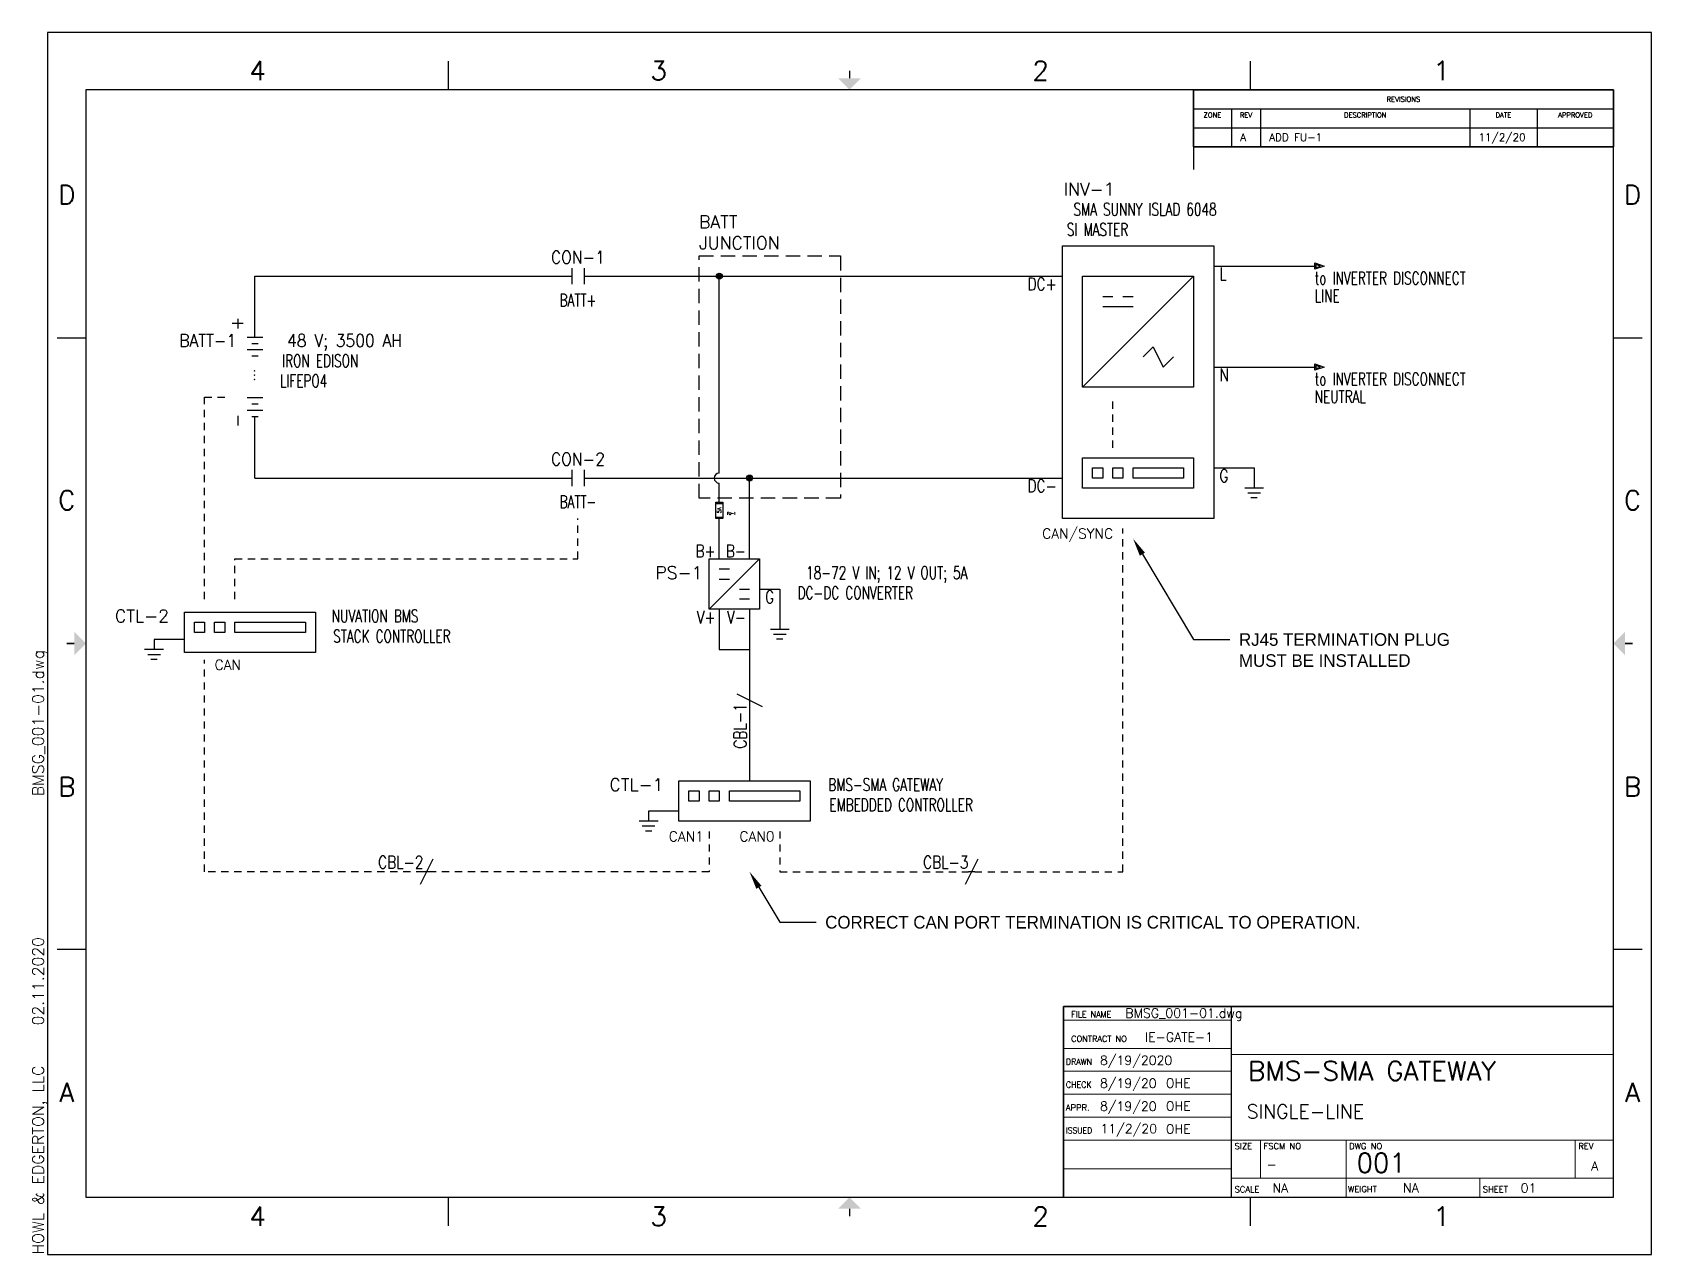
# Paper-space layout 'SINGLE LINE' of a CAD drawing. Header units: inches. Extents: x -0.2 to 21, y 0 to 16.
# The model-space entities are those that its viewports show. They can reach past a viewport. Long polylines and large blocks are cut down to what shows.
import ezdxf
from ezdxf import colors
from ezdxf.entities.mleader import LeaderData, LeaderLine
from ezdxf.enums import TextEntityAlignment as Align
from ezdxf.math import Vec2, Vec3

# ---------------------------------------------------------------- set-up
doc = ezdxf.new("R2010")
doc.units = ezdxf.units.IN
doc.header["$LTSCALE"] = 0.5
doc.header["$MEASUREMENT"] = 0
doc.linetypes.add('DASHED', pattern=[0.75, 0.5, -0.25])
doc.linetypes.add('DASHED2', pattern=[0.375, 0.25, -0.125])
for name, color, linetype in [('COMMS', 142, 'DASHED2'), ('DESC', 150, 'Continuous'), ('DESCCHILD', 20, 'Continuous'), ('MISC', 7, 'Continuous'), ('SYMS', 7, 'Continuous'), ('TAGS', 150, 'Continuous'), ('TERMS', 123, 'Continuous'), ('Title Block', 7, 'Continuous'), ('WIRES', 7, 'Continuous'), ('XREF', 7, 'Continuous')]:
    doc.layers.add(name, color=color, linetype=linetype)
doc.styles.add('ACANSTS', font='romans.shx', dxfattribs={"height": 1})
doc.styles.add('Roman', font='romans')
doc.styles.add('WD', font='romans.shx')

# ---------------------------------------------------------------- blocks, each defined once
blk = doc.blocks.new('*T3')
at = {"layer": 'Title Block', "color": 0, "lineweight": -2}
for p, q in [((0, 0), (0.5, 0)), ((0, 0), (0, -0.25)), ((0.5, 0), (0.88, 0)), ((0.88, 0), (3.62, 0)), ((3.62, 0), (4.5, 0)), ((4.5, 0), (5.5, 0)), ((5.5, 0), (5.5, -0.25)), ((0, -0.25), (0.5, -0.25)), ((0, -0.25), (0, -0.5)), ((0.5, -0.25), (0.88, -0.25)), ((0.5, -0.25), (0.5, -0.5)), ((0.88, -0.25), (3.62, -0.25)), ((0.88, -0.25), (0.88, -0.5)), ((3.62, -0.25), (4.5, -0.25)), ((3.62, -0.25), (3.62, -0.5)), ((4.5, -0.25), (5.5, -0.25)), ((4.5, -0.25), (4.5, -0.5)), ((5.5, -0.25), (5.5, -0.5)), ((0, -0.5), (0.5, -0.5)), ((0, -0.5), (0, -0.75)), ((0.5, -0.5), (0.88, -0.5)), ((0.5, -0.5), (0.5, -0.75)), ((0.88, -0.5), (3.62, -0.5)), ((0.88, -0.5), (0.88, -0.75)), ((3.62, -0.5), (4.5, -0.5)), ((3.62, -0.5), (3.62, -0.75)), ((4.5, -0.5), (5.5, -0.5)), ((4.5, -0.5), (4.5, -0.75)), ((5.5, -0.5), (5.5, -0.75)), ((0, -0.75), (0.5, -0.75)), ((0.5, -0.75), (0.88, -0.75)), ((0.88, -0.75), (3.62, -0.75)), ((3.62, -0.75), (4.5, -0.75)), ((4.5, -0.75), (5.5, -0.75))]:
    blk.add_line(p, q, dxfattribs=at)
at = {"layer": 'Title Block', "color": 0, "char_height": 0.065, "style": 'Roman'}
for s, insert, width, attachment_point in [('REVISIONS', (2.75, -0.125), 5.4, 5), ('ZONE', (0.25, -0.3), 0.4, 2), ('REV', (0.69, -0.3), 0.28, 2), ('DESCRIPTION', (2.25, -0.3), 2.64, 2), ('DATE', (4.06, -0.3), 0.78, 2), ('APPROVED', (5, -0.3), 0.9, 2)]:
    blk.add_mtext(s, dxfattribs=dict(at, insert=insert, width=width, attachment_point=attachment_point))
blk = doc.blocks.new('Title Block')
at = {"layer": 'Title Block'}
for p, q in [((21, 16), (0, 16)), ((0, 16), (0, 0)), ((21, 0), (21, 16)), ((5.25, 15.25), (5.25, 15.625)), ((15.75, 15.25), (15.75, 15.625)), ((20.5, 15.25), (0.5, 15.25)), ((0.5, 15.25), (0.5, 0.75)), ((15, 15.25), (15, 14.203)), ((20.5, 0.75), (20.5, 15.25)), ((0.125, 12), (0.5, 12)), ((20.5, 12), (20.875, 12)), ((0.125, 4), (0.5, 4)), ((20.5, 4), (20.875, 4)), ((15.5, 0.75), (15.5, 3.25)), ((0.5, 0.75), (20.5, 0.75)), ((5.25, 0.375), (5.25, 0.75)), ((15.75, 0.375), (15.75, 0.75)), ((0, 0), (21, 0))]:
    blk.add_line(p, q, dxfattribs=at)
at = {"layer": 'Title Block', "lineweight": 15}
for p, q in [((13.3, 3.07), (15.5, 3.07)), ((15.5, 2.7), (13.3, 2.7)), ((20.5, 2.62), (15.5, 2.62)), ((15.5, 2.4), (13.3, 2.4)), ((15.5, 2.1), (13.3, 2.1)), ((15.5, 1.8), (13.3, 1.8)), ((15.5, 1.5), (13.3, 1.5)), ((20.5, 1.5), (15.5, 1.5)), ((15.88, 1.5), (15.88, 1)), ((17, 1.5), (17, 0.75)), ((20, 1.5), (20, 1)), ((15.5, 1.125), (13.3, 1.125)), ((20.5, 1), (15.5, 1)), ((18.75, 0.75), (18.75, 1))]:
    blk.add_line(p, q, dxfattribs=at)
at = {"layer": 'Title Block', "const_width": 0.02}
for points in [[(10.5, 15.5), (10.5, 15.4)], [(0.25, 8), (0.35, 8)], [(20.75, 8), (20.65, 8)], [(10.5, 0.5), (10.5, 0.6)]]:
    blk.add_lwpolyline(points, dxfattribs=at)
at = {"layer": 'Title Block'}
blk.add_lwpolyline([(20.5, 3.25), (13.3, 3.25), (13.3, 0.75), (20.5, 0.75)], close=True, dxfattribs=at)
for points in [[(10.35, 15.4), (10.65, 15.4), (10.5, 15.25)], [(0.35, 7.85), (0.35, 8.15), (0.5, 8)], [(20.65, 7.85), (20.65, 8.15), (20.5, 8)], [(10.35, 0.6), (10.65, 0.6), (10.5, 0.75)]]:
    blk.add_solid(points, dxfattribs=at)
blk.add_blockref('*T3', (15, 15.25))
at = {"layer": 'Title Block', "style": 'Roman'}
for s, p in [('4', (2.75, 15.5)), ('3', (8, 15.5)), ('2', (13, 15.5)), ('1', (18.25, 15.5)), ('D', (0.25, 13.875)), ('D', (20.75, 13.875)), ('C', (0.25, 9.875)), ('C', (20.75, 9.875)), ('B', (0.25, 6.125)), ('B', (20.75, 6.125)), ('A', (0.25, 2.125)), ('A', (20.75, 2.125)), ('4', (2.75, 0.5)), ('3', (8, 0.5)), ('2', (13, 0.5)), ('1', (18.25, 0.5))]:
    blk.add_text(s, height=0.25, dxfattribs=at).set_placement(p, align=Align.MIDDLE_CENTER)
at = {"layer": 'Title Block', "lineweight": 15, "style": 'ACANSTS'}
for s, width, p in [('FILE NAME', 0.951562, (13.401, 3.105)), ('CONTRACT NO', 0.979028, (13.401, 2.785)), ('DRAWN', 0.942857, (13.331, 2.485))]:
    blk.add_text(s, height=0.08, dxfattribs=dict(at, width=width)).set_placement(p)
for s, width, p in [('CHECK', 0.942857, (13.331, 2.225)), ('ISSUED', 0.90932, (13.331, 1.625))]:
    blk.add_text(s, height=0.08, dxfattribs=dict(at, width=width)).set_placement(p, align=Align.MIDDLE_LEFT)
for s, p in [('APPR.', (13.331, 1.925)), ('SCALE', (15.54, 0.855)), ('SHEET', (18.79, 0.855))]:
    blk.add_text(s, height=0.08, dxfattribs=at).set_placement(p, align=Align.MIDDLE_LEFT)
for s, p in [('SIZE', (15.54, 1.38)), ('FSCM NO', (15.92, 1.38)), ('DWG NO', (17.04, 1.38)), ('REV', (20.04, 1.38)), ('WEIGHT', (17.025, 0.817))]:
    blk.add_text(s, height=0.08, dxfattribs=at).set_placement(p)
at = {"layer": 'Title Block', "color": 0, "style": 'Roman', "flags": 8}
for tag, p in [('FNAME', (-0.05, 6)), ('REVDATE', (-0.05, 3)), ('USER', (-0.05, 0))]:
    blk.add_attdef(tag, p, '', height=0.15, rotation=90, dxfattribs=at)
at = {"layer": 'Title Block', "lineweight": 15, "style": 'ACANSTS'}
for tag, p in [('CHECK_DATE', (14.109, 3.101)), ('CONTRACT_NUMBER', (14.368, 2.787)), ('CHECK_DATE', (13.778, 2.484)), ('CHECK_DATE', (13.778, 2.184)), ('CHECKED_BY', (14.64, 2.185)), ('APPROVAL_DATE', (13.778, 1.883)), ('APPROVED_BY', (14.64, 1.885)), ('ISSUE_DATE', (13.784, 1.588)), ('ISSUED_BY', (14.64, 1.585)), ('FSCM', (15.96, 1.12)), ('WEIGHT', (17.746, 0.815))]:
    blk.add_attdef(tag, p, '', height=0.12, dxfattribs=at)
at = {"layer": 'Title Block', "lineweight": 30, "style": 'ACANSTS'}
for tag, p in [('DESIGN_ACTIVITY', (15.675, 2.705)), ('DRAWING_SUBTITLE', (15.699, 1.784))]:
    blk.add_attdef(tag, p, '', height=0.18, dxfattribs=at)
at = {"layer": 'Title Block', "style": 'Roman', "flags": 8}
for tag, height, p in [('SHEETNAME', 0.25, (15.716, 2.53)), ('SHEET', 0.25, (17.138, 1.326)), ('SCALE', 0.12, (16.036, 0.931)), ('SHEETNUMBER', 0.12, (19.286, 0.931))]:
    blk.add_attdef(tag, text='', height=height, dxfattribs=at).set_placement(p, align=Align.TOP_LEFT)
at = {"layer": 'Title Block', "lineweight": 15, "style": 'ACANSTS'}
for tag, p in [('SIZE', (15.696, 1.105)), ('REVISION', (20.255, 1.1))]:
    blk.add_attdef(tag, text='', height=0.12, dxfattribs=at).set_placement(p, align=Align.CENTER)
blk = doc.blocks.new('HBA1')
for p, q in [((-0.094, 0.031), (-0.094, -0.031)), ((-0.031, 0.078), (-0.031, -0.078)), ((0.031, 0.031), (0.031, -0.031)), ((0.094, 0.078), (0.094, -0.078))]:
    blk.add_line(p, q)
at = {"style": 'WD'}
for tag, width, p in [('INST', 0.7, (0.006, 0.466)), ('LOC', 0.7, (0.006, 0.296)), ('TAG1', 0.9, (0, 0.14)), ('RATING1', 0.9, (0.006, -0.219)), ('DESC1', 0.7, (0, -0.375)), ('DESC2', 0.7, (0, -0.531))]:
    blk.add_attdef(tag, text='', height=0.125, dxfattribs=dict(at, width=width)).set_placement(p, align=Align.CENTER)
at = {"linetype": 'Continuous', "style": 'WD'}
blk.add_attdef('TERM01', text='', height=0.125, dxfattribs=at).set_placement((-0.122, 0.09), align=Align.TOP_RIGHT)
at = {"style": 'WD', "flags": 1}
for tag, p in [('X4TERM01', (-0.094, 0)), ('X1TERM02', (0.094, 0))]:
    blk.add_attdef(tag, p, '', height=0.0125, dxfattribs=at)
at = {"linetype": 'Continuous', "style": 'WD', "flags": 9}
blk.add_attdef('ASSYCODE', text='', height=0.01, dxfattribs=at).set_placement((0.001, 0.059), align=Align.CENTER)
at = {"style": 'WD', "flags": 9}
blk.add_attdef('FAMILY', text='', height=0.01, dxfattribs=at).set_placement((-0.005, 0.107), align=Align.CENTER)
at = {"linetype": 'Continuous', "style": 'WD', "flags": 1}
for tag, p in [('MFG', (0, 0.078)), ('CAT', (0, 0.097))]:
    blk.add_attdef(tag, text='', height=0.01, dxfattribs=at).set_placement(p, align=Align.MIDDLE)
at = {"linetype": 'Continuous', "style": 'WD'}
blk.add_attdef('TERM02', text='', height=0.125, dxfattribs=at).set_placement((0.122, 0.09), align=Align.TOP_LEFT)
blk = doc.blocks.new('HDV1_002')
for p, q in [((0, 0), (0.5, 0.5)), ((0.1, 0.4), (0.2, 0.4)), ((0.1, 0.3), (0.2, 0.3)), ((0.3, 0.2), (0.4, 0.2)), ((0.4, 0.1), (0.3, 0.1))]:
    blk.add_line(p, q)
blk.add_lwpolyline([(0, 0.5), (0.5, 0.5), (0.5, 0), (0, 0)], close=True)
at = {"style": 'WD', "width": 0.8}
for tag, p in [('TERM01', (0.065, 0.515)), ('TERM02', (0.365, 0.515))]:
    blk.add_attdef(tag, text='', height=0.125, dxfattribs=at).set_placement(p, align=Align.RIGHT)
at = {"style": 'WD', "flags": 1}
for tag, p in [('X2TERM01', (0.1, 0.5)), ('X2TERM02', (0.4, 0.5)), ('X1TERM03', (0.5, 0.2)), ('X8TERM04', (0.1, 0)), ('X8TERM05', (0.4, 0))]:
    blk.add_attdef(tag, p, '', height=0.005, dxfattribs=at)
at = {"style": 'WD'}
blk.add_attdef('TAG1', text='', height=0.125, dxfattribs=at).set_placement((-0.3, 0.3), align=Align.CENTER)
at = {"style": 'WD', "width": 0.7}
for tag, p in [('DESC2', (-0.3, 0.1)), ('RATING2', (-0.3, -0.1))]:
    blk.add_attdef(tag, text='', height=0.125, dxfattribs=at).set_placement(p, align=Align.CENTER)
at = {"style": 'WD', "width": 0.8}
blk.add_attdef('TERM03', text='', height=0.125, dxfattribs=at).set_placement((0.555, 0.185), align=Align.TOP_LEFT)
for tag, p in [('TERM04', (0.065, -0.015)), ('TERM05', (0.365, -0.015))]:
    blk.add_attdef(tag, text='', height=0.125, dxfattribs=at).set_placement(p, align=Align.TOP_RIGHT)
blk = doc.blocks.new('WDDOT')
for radius in [0.03, 0.0187, 0.00929]:
    blk.add_circle((0, 0), radius)
blk = doc.blocks.new('HCR21')
at = {"linetype": 'Continuous'}
for p, q in [((-0.062, 0.08), (-0.062, -0.08)), ((0.062, 0.08), (0.062, -0.08))]:
    blk.add_line(p, q, dxfattribs=at)
at = {"style": 'WD'}
for tag, width, p in [('INST', 0.7, (0, 0.451)), ('LOC', 0.7, (0, 0.281)), ('TAG2', 0.9, (0, 0.125)), ('XREF', 0.7, (0, -0.297)), ('DESC1', 0.7, (0, -0.449)), ('DESC2', 0.7, (0, -0.597)), ('DESC3', 0.7, (0, -0.744))]:
    blk.add_attdef(tag, text='', height=0.125, dxfattribs=dict(at, width=width)).set_placement(p, align=Align.CENTER)
for tag, p, height, flags in [('X4TERM01', (-0.062, 0), 0.0125, 1), ('X1TERM02', (0.062, 0), 0.0125, 1), ('FAMILY', (0.097, 0.053), 0.01, 9), ('CONTACT', (0.097, 0.036), 0.01, 1)]:
    blk.add_attdef(tag, p, '', height=height, dxfattribs=dict(at, flags=flags))
for tag, p in [('X2LINK', (0, 0.125)), ('X8LINK', (0, -0.125))]:
    blk.add_attdef(tag, p, '', height=0.01, dxfattribs=at)
at = {"linetype": 'Continuous', "style": 'WD', "flags": 8}
blk.add_attdef('TERM01', text='', height=0.125, dxfattribs=at).set_placement((-0.125, -0.016), align=Align.TOP_RIGHT)
blk.add_attdef('TERM02', text='', height=0.125, dxfattribs=at).set_placement((0.125, -0.016), align=Align.TOP_LEFT)
blk = doc.blocks.new('VGND2')
for p, q in [((0.09375, 0), (-0.09375, 0)), ((-0.0625, -0.046875), (0.0625, -0.046875)), ((-0.03125, -0.09375), (0.03125, -0.09375))]:
    blk.add_line(p, q)
at = {"style": 'WD', "flags": 1}
blk.add_attdef('X2TERM01', (0, 0), '', height=0.01, dxfattribs=at)
blk = doc.blocks.new('VW01')
for p, q in [((-0.125, 0.062), (0.125, -0.062)), ((0, 0.031), (0, -0.031))]:
    blk.add_line(p, q)
at = {"style": 'WD', "width": 0.8}
blk.add_attdef('RATING1', (-0.031, 0.094), '', height=0.125, rotation=90, dxfattribs=at)
at = {"style": 'WD', "width": 0.8, "flags": 1}
blk.add_attdef('CAT', text='', height=0.0938, rotation=90, dxfattribs=at).set_placement((0.031, 0.031), align=Align.TOP_LEFT)
at = {"style": 'WD', "width": 0.7, "flags": 1}
for tag, p in [('INST', (-0.357, 0)), ('LOC', (-0.188, 0)), ('XREF', (0.3, -0.062)), ('DESC1', (0.456, -0.062)), ('DESC2', (0.613, -0.062))]:
    blk.add_attdef(tag, text='', height=0.125, rotation=90, dxfattribs=at).set_placement(p, align=Align.CENTER)
at = {"style": 'WD', "flags": 9}
blk.add_attdef('FAMILY', text='', height=0.01, rotation=90, dxfattribs=at).set_placement((-0.118, 0.023), align=Align.CENTER)
at = {"style": 'WD'}
for tag, p in [('X4LINK', (-0.125, 0)), ('X1LINK', (0.125, 0))]:
    blk.add_attdef(tag, p, '', height=0.01, dxfattribs=at)
at = {"linetype": 'Continuous', "style": 'WD', "flags": 9}
blk.add_attdef('ASSYCODE', text='', height=0.01, rotation=90, dxfattribs=at).set_placement((-0.042, 0.029), align=Align.CENTER)
at = {"style": 'WD', "flags": 1}
for tag, p in [('X2TERM01', (0, 0.031)), ('X8TERM01', (0, -0.031))]:
    blk.add_attdef(tag, p, '', height=0.0125, dxfattribs=at)
at = {"style": 'WD', "width": 0.8}
blk.add_attdef('TAG1', text='', height=0.125, rotation=90, dxfattribs=at).set_placement((-0.031, -0.031), align=Align.RIGHT)
at = {"style": 'WD', "width": 0.8, "flags": 1}
blk.add_attdef('MFG', text='', height=0.0938, rotation=90, dxfattribs=at).set_placement((0.031, -0.125), align=Align.TOP_RIGHT)
blk = doc.blocks.new('HDV1_003')
for points in [[(0, 0.4), (1.3, 0.4), (1.3, 0), (0, 0)], [(0.1, 0.3), (0.2, 0.3), (0.2, 0.2), (0.1, 0.2)], [(0.3, 0.3), (0.4, 0.3), (0.4, 0.2), (0.3, 0.2)], [(0.5, 0.3), (1.2, 0.3), (1.2, 0.2), (0.5, 0.2)]]:
    blk.add_lwpolyline(points, close=True)
at = {"style": 'WD'}
blk.add_attdef('TAG1', text='', height=0.125, dxfattribs=at).set_placement((-0.5, 0.3), align=Align.CENTER)
at = {"style": 'WD', "width": 0.7}
for tag, p in [('DESC1', (1.6, 0.3)), ('DESC2', (1.6, 0.1))]:
    blk.add_attdef(tag, text='', height=0.125, dxfattribs=at).set_placement(p, align=Align.CENTER)
blk = doc.blocks.new('HW01')
for p, q in [((0.062, 0.125), (-0.062, -0.125)), ((0.031, 0), (-0.031, 0))]:
    blk.add_line(p, q)
at = {"style": 'WD', "width": 0.7, "flags": 1}
for tag, p in [('INST', (0, 0.357)), ('LOC', (0, 0.188)), ('XREF', (0, -0.3)), ('DESC1', (0, -0.456)), ('DESC2', (0, -0.613))]:
    blk.add_attdef(tag, text='', height=0.125, dxfattribs=at).set_placement(p, align=Align.CENTER)
at = {"style": 'WD', "width": 0.8}
blk.add_attdef('TAG1', text='', height=0.125, dxfattribs=at).set_placement((-0.031, 0.031), align=Align.RIGHT)
at = {"style": 'WD', "flags": 1}
for tag, p in [('X4TERM01', (-0.031, 0)), ('X1TERM01', (0.031, 0))]:
    blk.add_attdef(tag, p, '', height=0.0125, dxfattribs=at)
at = {"linetype": 'Continuous', "style": 'WD', "flags": 9}
blk.add_attdef('ASSYCODE', text='', height=0.01, dxfattribs=at).set_placement((0.029, 0.042), align=Align.CENTER)
at = {"style": 'WD'}
for tag, p in [('X2LINK', (0, 0.125)), ('X8LINK', (0, -0.125))]:
    blk.add_attdef(tag, p, '', height=0.01, dxfattribs=at)
at = {"style": 'WD', "flags": 9}
blk.add_attdef('FAMILY', text='', height=0.01, dxfattribs=at).set_placement((0.023, 0.118), align=Align.CENTER)
at = {"style": 'WD', "width": 0.8}
blk.add_attdef('RATING1', (0.094, 0.031), '', height=0.125, dxfattribs=at)
at = {"style": 'WD', "width": 0.8, "flags": 1}
blk.add_attdef('MFG', text='', height=0.0938, dxfattribs=at).set_placement((-0.125, -0.031), align=Align.TOP_RIGHT)
blk.add_attdef('CAT', text='', height=0.0938, dxfattribs=at).set_placement((0.031, -0.031), align=Align.TOP_LEFT)
blk = doc.blocks.new('HDV1_004')
for p, q in [((0.2, 1.3), (1.3, 2.4)), ((0.4, 2.2), (0.5, 2.2)), ((0.4, 2.1), (0.7, 2.1)), ((0.6, 2.2), (0.7, 2.2))]:
    blk.add_line(p, q)
at = {"linetype": 'DASHED2'}
blk.add_line((0.5, 0.7), (0.5, 1.2), dxfattribs=at)
for points in [[(0, 2.7), (1.5, 2.7), (1.5, 0), (0, 0)], [(0.2, 2.4), (1.3, 2.4), (1.3, 1.3), (0.2, 1.3)], [(0.2, 0.6), (1.3, 0.6), (1.3, 0.3), (0.2, 0.3)], [(0.3, 0.5), (0.4, 0.5), (0.4, 0.4), (0.3, 0.4)], [(0.5, 0.5), (0.6, 0.5), (0.6, 0.4), (0.5, 0.4)], [(0.7, 0.5), (1.2, 0.5), (1.2, 0.4), (0.7, 0.4)]]:
    blk.add_lwpolyline(points, close=True)
blk.add_lwpolyline([(0.8, 1.6), (0.9, 1.7), (1, 1.5), (1.1, 1.6)])
at = {"style": 'WD'}
blk.add_attdef('TAG1', text='', height=0.125, dxfattribs=at).set_placement((0.2, 3.3), align=Align.CENTER)
at = {"style": 'WD', "width": 0.7}
for tag, p in [('DESC1', (0.2, 3)), ('DESC2', (0.2, 2.8))]:
    blk.add_attdef(tag, text='', height=0.125, dxfattribs=at).set_placement(p, align=Align.CENTER)
at = {"style": 'WD', "flags": 1}
for tag, p in [('X1TERM03', (1.5, 2.5)), ('X4TERM01', (0, 2.4)), ('X1TERM04', (1.5, 1.5)), ('X1TERM05', (1.5, 0.5)), ('X4TERM02', (0, 0.4))]:
    blk.add_attdef(tag, p, '', height=0.005, dxfattribs=at)
at = {"style": 'WD', "width": 0.8}
for tag, p in [('TERM03', (1.555, 2.485)), ('TERM04', (1.555, 1.485)), ('TERM05', (1.555, 0.485))]:
    blk.add_attdef(tag, text='', height=0.125, dxfattribs=at).set_placement(p, align=Align.TOP_LEFT)
for tag, p in [('TERM01', (-0.055, 2.385)), ('TERM02', (-0.055, 0.385))]:
    blk.add_attdef(tag, text='', height=0.125, dxfattribs=at).set_placement(p, align=Align.TOP_RIGHT)
blk = doc.blocks.new('HA1S1')
for points in [[(0, 0), (0, 0.031), (0.094, 0), (0, -0.031), (0, 0)], [(0.011, 0.016), (0.011, -0.016), (0.058, 0), (0.011, 0.016)]]:
    blk.add_lwpolyline(points)
at = {"style": 'WD', "width": 0.8, "flags": 8}
blk.add_attdef('WIRENO', (0, 0.087), '', height=0.125, dxfattribs=at)
at = {"style": 'WD', "flags": 1}
for tag, p in [('SIGCODE', (-0.02, 0.047)), ('X4TERM01', (0, 0))]:
    blk.add_attdef(tag, p, '', height=0.01, dxfattribs=at)
at = {"style": 'WD', "width": 0.7}
for tag, p in [('XREF', (0, -0.181)), ('DESC1', (0, -0.356))]:
    blk.add_attdef(tag, p, '', height=0.125, dxfattribs=at)
blk = doc.blocks.new('VFU0')
for p, q in [((-0.078, -0.188), (-0.078, 0.188)), ((-0.078, 0.188), (0.078, 0.188)), ((-0.078, 0.156), (0.078, 0.156)), ((0.078, 0.188), (0.078, -0.188)), ((-0.078, -0.156), (0.078, -0.156)), ((0.078, -0.188), (-0.078, -0.188))]:
    blk.add_line(p, q)
at = {"linetype": 'Continuous', "style": 'WD'}
for tag, height, flags, p in [('TERM01', 0.0625, 8, (-0.055, 0.207)), ('ASSYCODE', 0.01, 9, (-0.078, -0.105)), ('MFG', 0.01, 9, (-0.08, -0.088)), ('CAT', 0.01, 9, (-0.08, -0.073))]:
    blk.add_attdef(tag, text='', height=height, dxfattribs=dict(at, flags=flags)).set_placement(p, align=Align.RIGHT)
at = {"style": 'WD', "width": 0.7}
blk.add_attdef('RATING1', text='', height=0.0938, rotation=90, dxfattribs=at).set_placement((0, 0), align=Align.MIDDLE_CENTER)
at = {"color": 7, "style": 'WD', "flags": 1}
for tag, p in [('X2TERM01', (0, 0.188)), ('X8TERM02', (0, -0.188))]:
    blk.add_attdef(tag, p, '', height=0.01, dxfattribs=at)
at = {"style": 'WD', "width": 0.7}
for tag, p in [('INST', (0.185, 0.163)), ('LOC', (0.185, 0.078)), ('DESC1', (0.18, -0.103)), ('DESC2', (0.18, -0.197)), ('DESC3', (0.18, -0.281))]:
    blk.add_attdef(tag, p, '', height=0.0625, dxfattribs=at)
at = {"linetype": 'Continuous', "style": 'WD', "flags": 8}
blk.add_attdef('TERM02', text='', height=0.0625, dxfattribs=at).set_placement((-0.041, -0.213), align=Align.TOP_RIGHT)
at = {"style": 'WD', "flags": 9}
blk.add_attdef('FAMILY', text='', height=0.01, dxfattribs=at).set_placement((-0.08, -0.036), align=Align.RIGHT)

msp = doc.modelspace()

# ---------------------------------------------------------------- linework, layer by layer
at = {"color": 253, "linetype": 'DASHED'}
msp.add_lwpolyline([(5.9, 9.6), (7.3, 9.6), (7.3, 7.2), (5.9, 7.2)], close=True, dxfattribs=at)
at = {"layer": 'COMMS'}
for p, q in [((1, 6.2), (1, 8.2)), ((1, 8.2), (1.2, 8.2)), ((4.7, 6.6), (4.7, 7)), ((10.1, 3.5), (10.1, 6.9)), ((1.3, 6.2), (1.3, 6.6)), ((1.3, 6.6), (4.7, 6.6)), ((1, 3.5), (1, 5.6)), ((6, 3.9), (6, 3.5)), ((6.7, 3.9), (6.7, 3.5)), ((3.169, 3.5), (1, 3.5)), ((6, 3.5), (3.231, 3.5)), ((6.7, 3.5), (8.569, 3.5)), ((8.631, 3.5), (10.1, 3.5))]:
    msp.add_line(p, q, dxfattribs=at)
at = {"layer": 'WIRES'}
for p, q in [((11, 9.5), (12, 9.5)), ((1.5, 9.4), (4.638, 9.4)), ((1.5, 8.794), (1.5, 9.4)), ((4.763, 9.4), (9.5, 9.4)), ((6.1, 7.45), (6.1, 9.4)), ((11, 8.5), (12, 8.5)), ((1.5, 7.703), (1.5, 8.006)), ((1.5, 7.4), (1.5, 7.703)), ((1.5, 7.4), (4.638, 7.4)), ((4.763, 7.4), (9.5, 7.4)), ((6.4, 6.999), (6.4, 7.4)), ((11, 7.5), (11.4, 7.5)), ((11.4, 7.5), (11.4, 7.3)), ((6.1, 7.163), (6.1, 7.35)), ((6.1, 6.6), (6.1, 6.999)), ((6.4, 6.6), (6.4, 6.999)), ((6.5, 6.3), (6.7, 6.3)), ((6.7, 6.3), (6.7, 5.9)), ((6.1, 6.1), (6.1, 5.7)), ((6.4, 6.1), (6.4, 5.231)), ((0.8, 5.8), (0.5, 5.8)), ((0.5, 5.8), (0.5, 5.7)), ((6.1, 5.7), (6.4, 5.7)), ((6.4, 5.169), (6.4, 4.4)), ((5.7, 4.1), (5.4, 4.1)), ((5.4, 4.1), (5.4, 4))]:
    msp.add_line(p, q, dxfattribs=at)
msp.add_arc((6.1, 7.4), 0.05, 90, 270, dxfattribs=at)

# ---------------------------------------------------------------- block references
at = {"layer": 'SYMS'}
ref = msp.add_blockref('HDV1_004', (9.5, 7), dxfattribs=at)
ref.add_attrib('TERM01', 'DC+', dxfattribs={"layer": 'TERMS', "height": 0.125, "style": 'WD', "width": 0.8}).set_placement((9.445, 9.385), align=Align.TOP_RIGHT)
ref.add_attrib('TERM02', 'DC-', dxfattribs={"layer": 'TERMS', "height": 0.125, "style": 'WD', "width": 0.8}).set_placement((9.445, 7.385), align=Align.TOP_RIGHT)
ref.add_attrib('TERM03', 'L', dxfattribs={"layer": 'TERMS', "height": 0.125, "style": 'WD', "width": 0.8}).set_placement((11.055, 9.485), align=Align.TOP_LEFT)
ref.add_attrib('TERM04', 'N', dxfattribs={"layer": 'TERMS', "height": 0.125, "style": 'WD', "width": 0.8}).set_placement((11.055, 8.485), align=Align.TOP_LEFT)
ref.add_attrib('TERM05', 'G', dxfattribs={"layer": 'TERMS', "height": 0.125, "style": 'WD', "width": 0.8}).set_placement((11.055, 7.485), align=Align.TOP_LEFT)
ref.add_attrib('TAG1', 'INV-1', dxfattribs={"layer": 'TAGS', "height": 0.125, "style": 'WD'}).set_placement((9.765, 10.2), align=Align.CENTER)
ref.add_attrib('DESC1', 'SMA SUNNY ISLAD 6048', dxfattribs={"layer": 'DESC', "height": 0.125, "style": 'WD', "width": 0.7}).set_placement((10.319, 10), align=Align.CENTER)
ref.add_attrib('DESC2', 'SI MASTER', dxfattribs={"layer": 'DESC', "height": 0.125, "style": 'WD', "width": 0.7}).set_placement((9.848, 9.8), align=Align.CENTER)
ref = msp.add_blockref('HCR21', (4.7, 9.4), dxfattribs=at)
ref.add_attrib('DESC1', 'BATT+', dxfattribs={"layer": 'DESCCHILD', "height": 0.125, "style": 'WD', "width": 0.7}).set_placement((4.7, 9.1), align=Align.CENTER)
ref.add_attrib('TAG2', 'CON-1', dxfattribs={"layer": 'TAGS', "height": 0.125, "style": 'WD', "width": 0.9}).set_placement((4.7, 9.525), align=Align.CENTER)
ref = msp.add_blockref('HA1S1', (12, 9.5), dxfattribs=at)
ref.add_attrib('DESC1', 'LINE', (12, 9.144), dxfattribs={"layer": 'DESC', "height": 0.125, "style": 'WD', "width": 0.7})
ref.add_attrib('XREF', 'to INVERTER DISCONNECT', (12, 9.319), dxfattribs={"layer": 'XREF', "height": 0.125, "style": 'WD', "width": 0.7})
for name, p in [('WDDOT', (6.1, 9.4)), ('WDDOT', (6.4, 7.4)), ('VGND2', (11.4, 7.3)), ('VGND2', (6.7, 5.9)), ('VGND2', (0.5, 5.7)), ('VGND2', (5.4, 4))]:
    msp.add_blockref(name, p, dxfattribs=at)
ref = msp.add_blockref('HBA1', (1.5, 8.7), dxfattribs=dict(at, xscale=-1, rotation=270))
ref.add_attrib('DESC2', 'LIFEPO4', dxfattribs={"layer": 'DESC', "height": 0.125, "style": 'WD', "width": 0.7}).set_placement((1.982, 8.3), align=Align.CENTER)
ref.add_attrib('DESC1', 'IRON EDISON', dxfattribs={"layer": 'DESC', "height": 0.125, "style": 'WD', "width": 0.7}).set_placement((2.146, 8.5), align=Align.CENTER)
ref.add_attrib('RATING1', '48 V; 3500 AH', dxfattribs={"layer": 'MISC', "height": 0.125, "style": 'WD', "width": 0.9}).set_placement((2.387, 8.7), align=Align.CENTER)
ref.add_attrib('TERM02', '+', dxfattribs={"layer": 'TERMS', "linetype": 'Continuous', "height": 0.125, "rotation": 270, "style": 'WD'}).set_placement((1.4, 9), align=Align.TOP_LEFT)
ref.add_attrib('TAG1', 'BATT-1', dxfattribs={"layer": 'TAGS', "height": 0.125, "style": 'WD', "width": 0.9}).set_placement((1.032, 8.7), align=Align.CENTER)
ref = msp.add_blockref('HA1S1', (12, 8.5), dxfattribs=at)
ref.add_attrib('DESC1', 'NEUTRAL', (12, 8.144), dxfattribs={"layer": 'DESC', "height": 0.125, "style": 'WD', "width": 0.7})
ref.add_attrib('XREF', 'to INVERTER DISCONNECT', (12, 8.319), dxfattribs={"layer": 'XREF', "height": 0.125, "style": 'WD', "width": 0.7})
ref = msp.add_blockref('HBA1', (1.5, 8.1), dxfattribs=dict(at, xscale=-1, rotation=270))
ref.add_attrib('TERM01', '-', dxfattribs={"layer": 'TERMS', "linetype": 'Continuous', "height": 0.125, "rotation": 270, "style": 'WD'}).set_placement((1.4, 7.9), align=Align.TOP_RIGHT)
ref = msp.add_blockref('HCR21', (4.7, 7.4), dxfattribs=at)
ref.add_attrib('DESC1', 'BATT-', dxfattribs={"layer": 'DESCCHILD', "height": 0.125, "style": 'WD', "width": 0.7}).set_placement((4.7, 7.103), align=Align.CENTER)
ref.add_attrib('TAG2', 'CON-2', dxfattribs={"layer": 'TAGS', "height": 0.125, "style": 'WD', "width": 0.9}).set_placement((4.7, 7.525), align=Align.CENTER)
ref = msp.add_blockref('VFU0', (6.1, 7.081), dxfattribs=dict(at, xscale=0.4350238407497216, yscale=0.4350238407497216, zscale=0.4350238407497216))
ref.add_attrib('DESC1', 'FU-1', (6.178, 7.036), dxfattribs={"layer": 'DESC', "height": 0.0272, "style": 'WD', "width": 0.7})
ref.add_attrib('RATING1', '5A', dxfattribs={"layer": '0', "height": 0.0408, "rotation": 90, "style": 'WD', "width": 0.7}).set_placement((6.1, 7.081), align=Align.MIDDLE_CENTER)
ref = msp.add_blockref('HDV1_002', (6, 6.1), dxfattribs=at)
ref.add_attrib('TAG1', 'PS-1', dxfattribs={"layer": 'TAGS', "height": 0.125, "style": 'WD'}).set_placement((5.7, 6.4), align=Align.CENTER)
ref.add_attrib('DESC2', 'DC-DC CONVERTER', dxfattribs={"layer": 'DESC', "height": 0.125, "style": 'WD', "width": 0.7}).set_placement((7.448, 6.2), align=Align.CENTER)
ref.add_attrib('RATING2', '18-72 V IN; 12 V OUT; 5A', dxfattribs={"layer": 'MISC', "height": 0.125, "style": 'WD', "width": 0.7}).set_placement((7.76, 6.4), align=Align.CENTER)
ref.add_attrib('TERM01', 'B+', dxfattribs={"layer": 'TERMS', "height": 0.125, "style": 'WD', "width": 0.8}).set_placement((6.065, 6.615), align=Align.RIGHT)
ref.add_attrib('TERM02', 'B-', dxfattribs={"layer": 'TERMS', "height": 0.125, "style": 'WD', "width": 0.8}).set_placement((6.365, 6.615), align=Align.RIGHT)
ref.add_attrib('TERM03', 'G', dxfattribs={"layer": 'TERMS', "height": 0.125, "style": 'WD', "width": 0.8}).set_placement((6.555, 6.285), align=Align.TOP_LEFT)
ref.add_attrib('TERM04', 'V+', dxfattribs={"layer": 'TERMS', "height": 0.125, "style": 'WD', "width": 0.8}).set_placement((6.065, 6.085), align=Align.TOP_RIGHT)
ref.add_attrib('TERM05', 'V-', dxfattribs={"layer": 'TERMS', "height": 0.125, "style": 'WD', "width": 0.8}).set_placement((6.365, 6.085), align=Align.TOP_RIGHT)
ref = msp.add_blockref('HDV1_003', (0.8, 5.671), dxfattribs=at)
ref.add_attrib('TAG1', 'CTL-2', dxfattribs={"layer": 'TAGS', "height": 0.125, "style": 'WD'}).set_placement((0.38, 5.971), align=Align.CENTER)
ref.add_attrib('DESC1', 'NUVATION BMS', dxfattribs={"layer": 'DESC', "height": 0.125, "style": 'WD', "width": 0.7}).set_placement((2.69, 5.971), align=Align.CENTER)
ref.add_attrib('DESC2', 'STACK CONTROLLER', dxfattribs={"layer": 'DESC', "height": 0.125, "style": 'WD', "width": 0.7}).set_placement((2.856, 5.771), align=Align.CENTER)
ref = msp.add_blockref('VW01', (6.4, 5.2), dxfattribs=at)
ref.add_attrib('TAG1', 'CBL-1', dxfattribs={"layer": 'TAGS', "height": 0.125, "rotation": 90, "style": 'WD', "width": 0.8}).set_placement((6.369, 5.169), align=Align.RIGHT)
ref = msp.add_blockref('HDV1_003', (5.7, 4), dxfattribs=at)
ref.add_attrib('TAG1', 'CTL-1', dxfattribs={"layer": 'TAGS', "height": 0.125, "style": 'WD'}).set_placement((5.28, 4.3), align=Align.CENTER)
ref.add_attrib('DESC1', 'BMS-SMA GATEWAY', dxfattribs={"layer": 'DESC', "height": 0.125, "style": 'WD', "width": 0.7}).set_placement((7.748, 4.3), align=Align.CENTER)
ref.add_attrib('DESC2', 'EMBEDDED CONTROLLER', dxfattribs={"layer": 'DESC', "height": 0.125, "style": 'WD', "width": 0.7}).set_placement((7.902, 4.1), align=Align.CENTER)
ref = msp.add_blockref('HW01', (3.2, 3.5), dxfattribs=at)
ref.add_attrib('TAG1', 'CBL-2', dxfattribs={"layer": 'TAGS', "height": 0.125, "style": 'WD', "width": 0.8}).set_placement((3.169, 3.531), align=Align.RIGHT)
ref = msp.add_blockref('HW01', (8.6, 3.5), dxfattribs=at)
ref.add_attrib('TAG1', 'CBL-3', dxfattribs={"layer": 'TAGS', "height": 0.125, "style": 'WD', "width": 0.8}).set_placement((8.569, 3.531), align=Align.RIGHT)

# ---------------------------------------------------------------- texts
at = {"insert": (5.9, 10), "char_height": 0.125, "attachment_point": 1, "style": 'Roman'}
msp.add_mtext_dynamic_manual_height_columns('BATT JUNCTION', width=1, gutter_width=1.25, heights=[0], dxfattribs=at)
at = {"insert": (1.4, 8.355), "char_height": 0.1, "attachment_point": 1, "rotation": 90, "style": 'Roman'}
msp.add_mtext_dynamic_manual_height_columns('...', width=0.7, gutter_width=1.25, heights=[0], dxfattribs=at)
at = {"layer": 'TERMS', "char_height": 0.1, "attachment_point": 1, "style": 'Roman'}
for s, insert in [('CAN/SYNC', (9.3, 6.9)), ('CAN', (1.1, 5.6)), ('CAN1', (5.6, 3.9)), ('CAN0', (6.3, 3.9))]:
    msp.add_mtext_dynamic_manual_height_columns(s, width=0.5, gutter_width=1.25, heights=[0], dxfattribs=dict(at, insert=insert))

# ---------------------------------------------------------------- leaders
ml = msp.add_multileader_mtext('Standard')
ml.set_content('RJ45 TERMINATION PLUG \\PMUST BE INSTALLED', color=256)
ml.set_leader_properties()
ml.build(insert=Vec2(0, 0))
ml.multileader.update_dxf_attribs({"text_right_attachment_type": 6, "dogleg_length": 0.36, "arrow_head_size": 0.18})
ctx = ml.context
ctx.base_point, ctx.char_height, ctx.arrow_head_size, ctx.landing_gap_size, ctx.plane_origin = Vec3(11.16, 5.8), 0.125, 0.18, 0.09, Vec3(10.2, 6.8)
ctx.right_attachment = 6
notes = []
notes.append((ctx, [(0, (1, 1, 0), (10.8, 5.8), (1, 0), 0.36, [(0, [(10.2, 6.8)], 0, [])])]))
ctx.mtext.insert, ctx.mtext.flow_direction = Vec3(11.25, 5.863), 5
ml = msp.add_multileader_mtext('Standard')
ml.set_content('CORRECT CAN PORT TERMINATION IS CRITICAL TO OPERATION.', color=256)
ml.set_leader_properties()
ml.build(insert=Vec2(0, 0))
ml.multileader.update_dxf_attribs({"text_right_attachment_type": 6, "dogleg_length": 0.36, "arrow_head_size": 0.18})
ctx = ml.context
ctx.base_point, ctx.char_height, ctx.arrow_head_size, ctx.landing_gap_size, ctx.plane_origin = Vec3(7.06, 3), 0.125, 0.18, 0.09, Vec3(6.4, 3.5)
ctx.right_attachment = 6
notes.append((ctx, [(0, (1, 1, 0), (6.7, 3), (1, 0), 0.36, [(0, [(6.4, 3.5)], 0, [])])]))
ctx.mtext.insert, ctx.mtext.flow_direction = Vec3(7.15, 3.062), 5
for ctx, leaders in notes:
    for number, flags, end, landing, length, lines in leaders:
        leader = LeaderData()
        leader.index, (leader.has_last_leader_line, leader.has_dogleg_vector, leader.attachment_direction) = number, flags
        leader.last_leader_point, leader.dogleg_vector, leader.dogleg_length = Vec3(end), Vec3(landing), length
        for number, points, colour, breaks in lines:
            line = LeaderLine()
            line.index, line.vertices, line.color, line.breaks = number, Vec3.list(points), colors.encode_raw_color(colour), breaks
            leader.lines.append(line)
        ctx.leaders.append(leader)

psp = doc.layouts.new('SINGLE LINE')

# ---------------------------------------------------------------- linework, layer by layer
psp.add_lwpolyline([(0.5, 15.25), (0.5, 0.75), (13.3, 0.75), (13.3, 3.25), (20.5, 3.25), (20.5, 14.5), (15, 14.5), (15, 15.25), (0.5, 15.25)], close=True)

# ---------------------------------------------------------------- block references
ref = psp.add_blockref('Title Block', (0, 0))
ref.add_attrib('SHEETNUMBER', '01', dxfattribs={"layer": 'Title Block', "height": 0.12, "style": 'Roman'}).set_placement((19.286, 0.931), align=Align.TOP_LEFT)
ref.add_attrib('SCALE', 'NA', dxfattribs={"layer": 'Title Block', "height": 0.12, "style": 'Roman'}).set_placement((16.036, 0.931), align=Align.TOP_LEFT)
ref.add_attrib('SHEET', '001', dxfattribs={"layer": 'Title Block', "height": 0.25, "style": 'Roman'}).set_placement((17.138, 1.326), align=Align.TOP_LEFT)
ref.add_attrib('SHEETNAME', 'BMS-SMA GATEWAY', dxfattribs={"layer": 'Title Block', "height": 0.25, "style": 'Roman'}).set_placement((15.716, 2.53), align=Align.TOP_LEFT)
ref.add_attrib('CHECK_DATE', 'BMSG_001-01.dwg', (14.109, 3.101), dxfattribs={"layer": 'Title Block', "lineweight": 15, "height": 0.12, "style": 'ACANSTS'})
ref.add_attrib('CHECK_DATE', '8/19/2020', (13.778, 2.484), dxfattribs={"layer": 'Title Block', "lineweight": 15, "height": 0.12, "style": 'ACANSTS'})
ref.add_attrib('DRAWING_SUBTITLE', 'SINGLE-LINE', (15.699, 1.784), dxfattribs={"layer": 'Title Block', "lineweight": 30, "height": 0.18, "style": 'ACANSTS'})
ref.add_attrib('FSCM', '-', (15.96, 1.12), dxfattribs={"layer": 'Title Block', "lineweight": 15, "height": 0.12, "style": 'ACANSTS'})
ref.add_attrib('APPROVED_BY', 'OHE', (14.64, 1.885), dxfattribs={"layer": 'Title Block', "lineweight": 15, "height": 0.12, "style": 'ACANSTS'})
ref.add_attrib('APPROVAL_DATE', '8/19/20', (13.778, 1.883), dxfattribs={"layer": 'Title Block', "lineweight": 15, "height": 0.12, "style": 'ACANSTS'})
ref.add_attrib('ISSUED_BY', 'OHE', (14.64, 1.585), dxfattribs={"layer": 'Title Block', "lineweight": 15, "height": 0.12, "style": 'ACANSTS'})
ref.add_attrib('ISSUE_DATE', '11/2/20', (13.784, 1.588), dxfattribs={"layer": 'Title Block', "lineweight": 15, "height": 0.12, "style": 'ACANSTS'})
ref.add_attrib('CHECKED_BY', 'OHE', (14.64, 2.185), dxfattribs={"layer": 'Title Block', "lineweight": 15, "height": 0.12, "style": 'ACANSTS'})
ref.add_attrib('CONTRACT_NUMBER', 'IE-GATE-1', (14.368, 2.787), dxfattribs={"layer": 'Title Block', "lineweight": 15, "height": 0.12, "style": 'ACANSTS'})
ref.add_attrib('CHECK_DATE', '8/19/20', (13.778, 2.184), dxfattribs={"layer": 'Title Block', "lineweight": 15, "height": 0.12, "style": 'ACANSTS'})
ref.add_attrib('REVISION', 'A', dxfattribs={"layer": 'Title Block', "lineweight": 15, "height": 0.12, "style": 'ACANSTS'}).set_placement((20.255, 1.1), align=Align.CENTER)
ref.add_attrib('WEIGHT', 'NA', (17.746, 0.815), dxfattribs={"layer": 'Title Block', "lineweight": 15, "height": 0.12, "style": 'ACANSTS'})
ref.add_attrib('FNAME', 'BMSG_001-01.dwg', (-0.05, 6), dxfattribs={"layer": 'Title Block', "color": 0, "height": 0.15, "rotation": 90, "style": 'Roman'})
ref.add_attrib('REVDATE', '02.11.2020', (-0.05, 3), dxfattribs={"layer": 'Title Block', "color": 0, "height": 0.15, "rotation": 90, "style": 'Roman'})
ref.add_attrib('USER', 'HOWL & EDGERTON, LLC', (-0.05, 0), dxfattribs={"layer": 'Title Block', "color": 0, "height": 0.15, "rotation": 90, "style": 'Roman'})

# ---------------------------------------------------------------- texts
at = {"char_height": 0.1, "attachment_point": 1, "style": 'Roman'}
for s, width, insert in [('A', 0.38, (15.613, 14.677)), ('ADD FU-1', 2.74, (15.993, 14.677)), ('11/2/20', 0.88, (18.733, 14.677))]:
    psp.add_mtext_dynamic_manual_height_columns(s, width=width, gutter_width=0.05, heights=[0], dxfattribs=dict(at, insert=insert))

# ---------------------------------------------------------------- viewports
at = {"layer": '0'}
vp = psp.add_viewport(center=(10.5, 8), size=(20, 14.5), view_center_point=(7.392, 5.761), view_height=10.97346, dxfattribs=at)
vp.dxf.flags = 0x10000  # cut along an outline
vp.dxf.clipping_boundary_handle = psp.add_lwpolyline([(0.5, 15.25), (0.5, 0.75), (13.3, 0.75), (13.3, 3.25), (20.5, 3.25), (20.5, 14.5), (15, 14.5), (15, 15.25), (0.5, 15.25)], format="xyb", close=True, dxfattribs={"invisible": 1}).dxf.handle

doc.saveas('drawing.dxf')
